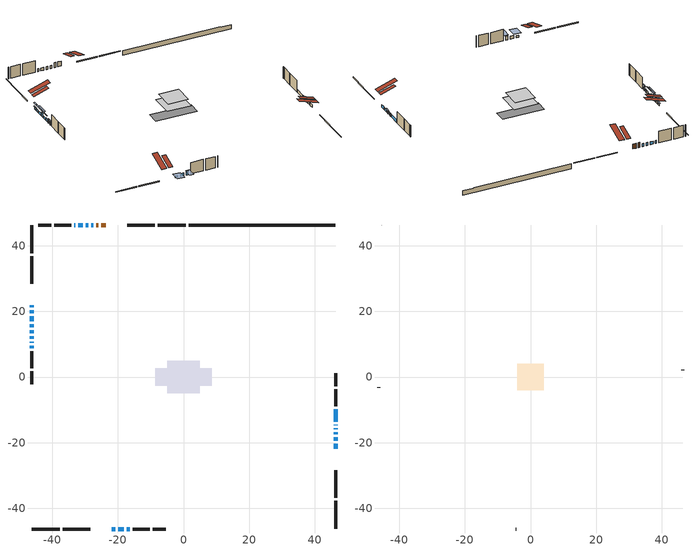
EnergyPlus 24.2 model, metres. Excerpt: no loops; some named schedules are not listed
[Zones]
conditioned space
 floor adiabatic (AdiabaticFloorConstruction): -4.91,-4.91 -4.91,4.91 4.91,4.91 4.91,-4.91 z2.9
 floor foundation (Slab1 construction): -8.55,-2.61 -8.55,2.61 8.55,2.61 8.55,-2.61 z-1.52
 wall outside (RimJoist1 construction): 0.73,46.31 -7.87,46.31 / -46.31,-46.31 -37.71,-46.31 / -46.31,46.31 -46.31,37.71 / 46.31,-46.31 46.31,-37.71 z0.46:0.76
 wall outside (RimJoist2 construction): -8.8,46.31 -17.17,46.31 / -36.78,-46.31 -28.41,-46.31 / -46.31,36.78 -46.31,28.41 / 46.31,-36.78 46.31,-28.41 z0.46:0.76
 wall outside (AdiabaticWallConstruction 1): -23.67,46.31 -25,46.31 / -25.92,46.31 -26.52,46.31 z0.46:2.49
 wall outside (AdiabaticWallConstruction): -21.91,-46.31 -20.74,-46.31 z0.46:1.25; -46.31,21.91 -46.31,21.2 z0.46:1.17; -46.31,20.27 -46.31,19.46 / -46.31,18.53 -46.31,17.01 / 46.31,-17.45 46.31,-16.86 z0.46:1.38; -46.31,16.08 -46.31,15.21 z0.46:2.09; -46.31,14.29 -46.31,13.29 z0.46:1.3; 46.31,-21.91 46.31,-20.32 / 46.31,-19.4 46.31,-18.38 / -27.45,46.31 -28.13,46.31 / -29.05,46.31 -29.82,46.31 / -19.82,-46.31 -18.28,-46.31 / -46.31,12.37 -46.31,11.6 / 46.31,-15.94 46.31,-15.66 / 46.31,-14.74 46.31,-14.56 / -46.31,10.67 -46.31,10.5 / 46.31,-13.64 46.31,-9.86 / -30.75,46.31 -32.01,46.31 / -32.94,46.31 -33.3,46.31 z0.46:1.68; -17.35,-46.31 -16.43,-46.31 z0.46:2.14; -46.31,9.57 -46.31,8.81 z0.46:1.83
 wall outside (Wall1 construction): -34.23,46.31 -39.44,46.31 / -15.51,-46.31 -10.29,-46.31 / -46.31,7.88 -46.31,2.67 / 46.31,-8.94 46.31,-3.72 z0.46:5.34
 wall outside (Wall2 construction): -40.37,46.31 -44.32,46.31 / -9.36,-46.31 -5.41,-46.31 / -46.31,1.74 -46.31,-2.22 / 46.31,-2.79 46.31,1.16 z0.46:5.34
 wall foundation (FoundationWall1 construction): 1.66,46.31,-1.52 1.66,46.31,0.46 41.85,46.31,0.46 41.85,46.31,0.29 46.31,46.31,0.29 46.31,46.31,-1.52
 window (WindowConstruction 16): -21.91,-46.31 -20.75,-46.31 z0.46:1.25
 window (WindowConstruction 5): -46.31,21.91 -46.31,21.2 z0.46:1.17
 window (WindowConstruction 6): -46.31,20.27 -46.31,19.46 z0.46:1.37
 window (WindowConstruction 7): -46.31,18.53 -46.31,17.01 z0.46:1.37
 window (WindowConstruction 8): -46.31,16.08 -46.31,15.21 z0.46:2.08
 window (WindowConstruction 9): -46.31,14.29 -46.31,13.3 z0.46:1.3
 window (WindowConstruction 10): 46.31,-21.91 46.31,-20.32 z0.46:1.68
 window (WindowConstruction 11): 46.31,-19.39 46.31,-18.38 z0.46:1.68
 window (WindowConstruction 12): -27.45,46.31 -28.12,46.31 z0.46:1.68
 window (WindowConstruction 17): 46.31,-17.45 46.31,-16.86 z0.46:1.37
 window (WindowConstruction 13): -29.05,46.31 -29.82,46.31 z0.46:1.68
 window (WindowConstruction 14): -19.82,-46.31 -18.28,-46.31 z0.46:1.68
 window (WindowConstruction 15): -46.31,12.37 -46.31,11.6 z0.46:1.68
 window (WindowConstruction 18): 46.31,-15.93 46.31,-15.66 z0.46:1.68
 window (WindowConstruction 19): 46.31,-14.73 46.31,-14.57 z0.46:1.68
 window (WindowConstruction 20): -46.31,10.67 -46.31,10.5 z0.46:1.68
 window (WindowConstruction): 46.31,-13.64 46.31,-9.86 z0.46:1.68
 window (WindowConstruction 1): -30.75,46.31 -32.01,46.31 z0.46:1.68
 window (WindowConstruction 2): -32.94,46.31 -33.3,46.31 z0.46:1.68
 window (WindowConstruction 3): -17.35,-46.31 -16.44,-46.31 z0.46:2.14
 window (WindowConstruction 4): -46.31,9.57 -46.31,8.81 z0.46:1.83
 door (Door): -23.67,46.31 -25,46.31 z0.46:2.49
 door (Door 1): -25.93,46.31 -26.52,46.31 z0.46:2.49
 ceiling adiabatic (AdiabaticFloorConstruction): 4.91,-4.91 4.91,4.91 -4.91,4.91 -4.91,-4.91 z2.9
 roof outside (Roof2 construction): -22.74,46.31,5.34 -22.74,40.23,7.36 -21.14,40.23,7.36 -21.14,46.31,5.34; -22.84,-46.31,5.34 -22.84,-40.23,7.36 -24.44,-40.23,7.36 -24.44,-46.31,5.34; -46.31,22.84,5.34 -40.23,22.84,7.36 -40.23,24.44,7.36 -46.31,24.44,5.34; 46.31,-22.84,5.34 40.23,-22.84,7.36 40.23,-24.44,7.36 46.31,-24.44,5.34
attic - vented
 floor to conditioned space (Floor1 construction Reversed): -4.11,-4.11 -4.11,4.11 4.11,4.11 4.11,-4.11 z5.34
 wall outside (Wall3 construction): -45.25,46.31 -45.38,46.31 / -4.48,-46.31 -4.35,-46.31 / -46.31,-3.15 -46.31,-3.28 / 46.31,2.09 46.31,2.22 z0.46:5.34
 roof outside (Roof1 construction): -20.21,46.31,5.34 -20.21,38.31,8 -18.1,38.31,8 -18.1,46.31,5.34; -25.37,-46.31,5.34 -25.37,-38.31,8 -27.48,-38.31,8 -27.48,-46.31,5.34; -46.31,25.37,5.34 -38.31,25.37,8 -38.31,27.48,8 -46.31,27.48,5.34; 46.31,-25.37,5.34 38.31,-25.37,8 38.31,-27.48,8 46.31,-27.48,5.34
shading: -19.83,-46.31 -22.82,-46.31 -22.82,-49.97 -19.83,-49.97 z2.16; -46.31,20.74 -46.31,22.37 -46.61,22.37 -46.61,20.74 z1.63; -46.31,17.63 -46.31,22.1 -46.61,22.1 -46.61,17.63 z3.2; -46.31,15.18 -46.31,20.36 -46.61,20.36 -46.61,15.18 z3.2; -46.31,13.39 -46.31,17.91 -46.61,17.91 -46.61,13.39 z3.91; -46.31,11.47 -46.31,16.11 -46.61,16.11 -46.61,11.47 z3.13; 46.31,-16.25 46.31,-18.06 46.61,-18.06 46.61,-16.25 z1.98; -16.14,-46.31 -17.65,-46.31 -17.65,-49.97 -16.14,-49.97 z2.44; -46.31,8.2 -46.31,10.18 -46.61,10.18 -46.61,8.2 z2.44
[Building]
Building 1: Terrain=Suburbs
[Site:Location]
Saint John AP_NB: Latitude {deg}=45.32; Longitude {deg}=-65.89; Time Zone {hr}=-4; Elevation {m}=109; Keep Site Location Information=Yes
[Site:GroundTemperature:Shallow]
1.82357, -0.0370019, -0.186003, 0.696932, 4.24142, 7.7694, 10.828, 12.7655, 12.9301, 11.3543, 8.37368, 4.95392
[Site:WaterMainsTemperature]
Calculation Method=Schedule; Temperature Schedule=mains temperature schedule
[Material] Roughness=Rough; Thermal Absorptance=0.9
Name | Thickness {m} | Conductivity {W/m-K} | Density {kg/m3} | Specific Heat {J/kg-K} | Solar Absorptance | Visible Absorptance
asphalt or fiberglass shingles | 0.00635 | 0.162714 | 1121.4 | 1465.45 | 0.4 | 0.4
ceiling stud and cavity | 0.1397 | 0.109885 | 65.682 | 1177.47 | 0.7 | 0.7
concrete 4.0 in. | 0.1016 | 1.803125 | 2242.8 | 837.4 | 0.7 | 0.7
concrete 8.0 in. | 0.2032 | 1.803125 | 2242.8 | 837.4 | 0.7 | 0.7
door material | 0.04445 | 0.188738 | 512.64 | 1214.23 | 0.7 | 0.7
door material 1 | 0.04445 | 0.0451087 | 512.64 | 1214.23 | 0.7 | 0.7
floor covering | 0.0127 | 0.0433444 | 54.468 | 1339.84 | 0.6 | 0.6
floor rigid ins; wall rigid ins | 0.512978 | 0.029427 | 32.04 | 1214.23 | 0.7 | 0.7
floor stud and cavity | 0.1397 | 1.75129 | 37.0049 | 1207.88 | 0.7 | 0.7
furniture material conditioned space 1 | 0.1524 | 0.115458 | 640.8 | 1214.23 | 0.6 | 0.6
gypsum board | 0.0127 | 0.160291 | 801 | 837.4 | 0.6 | 0.6
osb sheathing 0.5 in. | 0.0127 | 0.115458 | 512.64 | 1214.23 | 0.7 | 0.7
osb sheathing 0.75 in. | 0.01905 | 0.115458 | 512.64 | 1214.23 | 0.7 | 0.7
rim joist stud and cavity | 0.0508 | 0.177588 | 50.32683 | 1063.81 | 0.6 | 0.6
rim joist stud and cavity 1 | 0.0508 | 0.648972 | 50.32683 | 1063.81 | 0.6 | 0.6
roof stud and cavity | 0.2032 | 0.15944 | 78.34581 | 1123.46 | 0.7 | 0.7
slab rigid ins | 5.28523e-05 | 0.029427 | 32.04 | 1214.23 | 0.7 | 0.7
wall stud and cavity | 0.1397 | 0.0771773 | 139.0536 | 1170.24 | 0.7 | 0.7
wall stud and cavity 1 | 0.1397 | 0.0793383 | 139.0536 | 1170.24 | 0.7 | 0.7
wall stud and cavity 2 | 0.0889 | 6.1454 | 50.32683 | 1063.81 | 0.6 | 0.6
wall stud and cavity 3 | 0.0889 | 0.380278 | 52.3479 | 1209.89 | 0.7 | 0.7
wall stud and cavity 4 | 0.0889 | 0.391764 | 83.0341 | 1211.67 | 0.7 | 0.7
wood siding | 0.0254 | 0.102417 | 544.68 | 1172.36 | 0.4 | 0.4
wood siding 1 | 0.00254 | 0.102417 | 544.68 | 1172.36 | 0.4 | 0.4
wood siding 2; wood siding 3; wood siding 4 | 0.0254 | 0.102417 | 544.68 | 1172.36 | 0.7 | 0.7
[WindowMaterial:SimpleGlazingSystem]
Name | U-Factor {W/m2-K} | Solar Heat Gain Coefficient
WindowMaterial | 2.779381 | 0.66
WindowMaterial 1 | 5.28224 | 0.67
WindowMaterial 10 | 2.76973 | 0.64
WindowMaterial 11 | 5.57352 | 0.72
WindowMaterial 12 | 2.98209 | 0.6
WindowMaterial 13 | 3.06158 | 0.39
WindowMaterial 14 | 3.06839 | 0.27
WindowMaterial 2 | 2.77257 | 0.64
WindowMaterial 3 | 2.75724 | 0.6
WindowMaterial 4 | 2.76689 | 0.63
WindowMaterial 5 | 2.77768 | 0.66
WindowMaterial 6 | 2.76916 | 0.63
WindowMaterial 7 | 2.09916 | 0.49
WindowMaterial 8 | 3.04398 | 0.47
WindowMaterial 9 | 2.74475 | 0.57
[Construction]
AdiabaticFloorConstruction: floor stud and cavity, floor rigid ins, osb sheathing 0.75 in., floor covering
AdiabaticWallConstruction: wood siding 3, wall rigid ins, wall stud and cavity 3, gypsum board
AdiabaticWallConstruction 1: wood siding 4, wall rigid ins, wall stud and cavity 3, gypsum board
Door: door material
Door 1: door material 1
Floor1 construction Reversed: gypsum board, ceiling stud and cavity
FoundationWall1 construction: concrete 8.0 in.
furniture construction conditioned space 1: furniture material conditioned space 1
PartitionWallConstruction: gypsum board, wall stud and cavity 4, gypsum board
RimJoist1 construction: wood siding 2, rim joist stud and cavity
RimJoist2 construction: wood siding 2, rim joist stud and cavity 1
Roof1 construction: asphalt or fiberglass shingles
Roof2 construction: asphalt or fiberglass shingles, osb sheathing 0.75 in., roof stud and cavity, gypsum board
Slab1 construction: slab rigid ins, concrete 4.0 in.
Wall1 construction: wood siding, osb sheathing 0.5 in., wall stud and cavity, gypsum board
Wall2 construction: wood siding, osb sheathing 0.5 in., wall stud and cavity 1, gypsum board
Wall3 construction: wood siding 1, wall stud and cavity 2
WindowConstruction; WindowConstruction 1; WindowConstruction 3: WindowMaterial
WindowConstruction 10: WindowMaterial 7
WindowConstruction 11: WindowMaterial 8
WindowConstruction 12: WindowMaterial 9
WindowConstruction 13; WindowConstruction 14; WindowConstruction 15: WindowMaterial 10
WindowConstruction 16: WindowMaterial 11
WindowConstruction 17: WindowMaterial 12
WindowConstruction 18: WindowMaterial 13
WindowConstruction 19; WindowConstruction 20: WindowMaterial 14
WindowConstruction 2: WindowMaterial 1
WindowConstruction 4: WindowMaterial 2
WindowConstruction 5: WindowMaterial 3
WindowConstruction 6: WindowMaterial 4
WindowConstruction 7; WindowConstruction 8: WindowMaterial 5
WindowConstruction 9: WindowMaterial 6
[Zone] Multiplier=1; Part of Total Floor Area=Yes
Name | Volume {m3}
attic - vented | 29.2024
conditioned space | 710.7
[Space]
Name | Zone | Volume {m3}
attic - vented 1 | attic - vented | 29.2024
conditioned space 1 | conditioned space | 710.7
[ZoneInfiltration:EffectiveLeakageArea]
infil attic - vented 1: Zone or Space=attic - vented 1; Schedule=Always On Discrete; Effective Air Leakage Area {cm2}=2380.94; Stack Coefficient=0.000524557; Wind Coefficient=1.54745e-05
[ZoneMixing]
whole house fan mix: Zone or Space=attic - vented; Schedule=Always On Continuous; Design Flow Rate Calculation Method=Flow/Zone; Design Flow Rate {m3/s}=0; Source Zone or Space=conditioned space
[SurfaceProperty:ExposedFoundationPerimeter]
Slab1: Exposed Perimeter Calculation Method=TotalExposedPerimeter; Total Exposed Perimeter {m}=44.654
[InternalMass] Zone or ZoneList=conditioned space; Space or SpaceList=conditioned space 1
Name | Construction | Surface Area {m2}
furniture mass conditioned space 1 | furniture construction conditioned space 1 | 74.2399
partition wall mass | PartitionWallConstruction | 185.6
[Lights]
interior lighting: Zone or ZoneList or Space or SpaceList=conditioned space 1; Schedule=interior lighting schedule; Design Level Calculation Method=LightingLevel; Lighting Level {W}=343.2; Return Air Fraction=0; Fraction Radiant=0.6; Fraction Visible=0.2; Fraction Replaceable=1
[People]
occupants: Zone or ZoneList or Space or SpaceList=conditioned space 1; Number of People Schedule=occupants schedule; Number of People Calculation Method=People; Number of People=3; Fraction Radiant=0.314171; Sensible Heat Fraction=0.56303; Activity Level Schedule=occupants activity schedule; Carbon Dioxide Generation Rate {m3/s-W}=0; Enable ASHRAE 55 Comfort Warnings=No; Mean Radiant Temperature Calculation Type=EnclosureAveraged
[ElectricEquipment] Zone or ZoneList or Space or SpaceList=conditioned space 1; Design Level Calculation Method=EquipmentLevel
Name | Schedule | Design Level {W} | Fraction Latent | Fraction Radiant | Fraction Lost
clothes dryer | clothes dryer schedule | 140.772 | 0.015 | 0.081 | 0.85
clothes washer | clothes washer schedule | 32.1985 | 0.03 | 0.162 | 0.7
cooking range | cooking range schedule | 215.147 | 0.08 | 0.432 | 0.2
dishwasher | dishwasher schedule | 66.8632 | 0.3 | 0.18 | 0.4
fridge | fridge schedule | 72.9452 | 0 | 0.6 | 0
mech vent house fan | mech vent house fan schedule | 0 | 0 | 0 | 1
mech vent house fan cfis | mech vent house fan cfis schedule | 0 | 0 | 0 | 0
misc plug loads | misc plug loads schedule | 494.7 | 0.045 | 0.513 | 0.1
whole house fan | Always On Discrete | 0 | 0 | 0 | 1
[OtherEquipment] Zone or ZoneList or Space or SpaceList=conditioned space 1; Design Level Calculation Method=EquipmentLevel
Name | Fuel Type | Schedule | Design Level {W} | Fraction Latent | Fraction Radiant | Fraction Lost
clothes dryer 1 | Electricity | clothes dryer schedule | 0 | 0.015 | 0.081 | 0.85
cooking range 1 | Electricity | cooking range schedule | 0 | 0.08 | 0.432 | 0.2
general water use latent | None | general water use schedule | 62.594 | 1 | 0 | 0
general water use sensible | None | general water use schedule | -61.6891 | 0 | 0.6 | 0
mech vent house fan latent load | None | Always On Discrete | 0 | 1 | 0 | 0
mech vent house fan sensible load | None | Always On Discrete | 0 | 0 | 0 | 0
water heater energy adjustment1 | Electricity | Always On Discrete | 0.01 | 0 | 0 | 1
[ZoneInfiltration:DesignFlowRate] Zone or ZoneList or Space or SpaceList=conditioned space 1; Schedule=Always On Discrete; Design Flow Rate Calculation Method=Flow/Zone; Design Flow Rate {m3/s}=0
infil flow; natural vent flow; whole house fan flow
[Foundation:Kiva]
Foundation Kiva 1: Initial Indoor Air Temperature {C}=18; Wall Height Above Grade {m}=0.460004; Wall Depth Below Slab {m}=0.2032
[Foundation:Kiva:Settings]
Soil Conductivity {W/m-K}=0.849921; Soil Density {kg/m3}=1842.3; Soil Specific Heat {J/kg-K}=418.7; Ground Solar Absorptivity=0.9; Ground Thermal Absorptivity=0.9; Ground Surface Roughness {m}=0.03; Far-Field Width {m}=40; Deep-Ground Boundary Condition=ZeroFlux; Deep-Ground Depth {m}=40; Minimum Cell Dimension {m}=0.2; Maximum Cell Growth Coefficient=3; Simulation Timestep=Timestep
[Exterior:Lights]
exterior lighting: Schedule=exterior lighting schedule; Design Level {W}=75.6
[Schedule:Constant]
Name | Hourly Value
Always On Continuous; mech vent house fan schedule; mech vent house fan cfis schedule; Always On Discrete | 1
occupants activity schedule | 117.228
fridge schedule | 0
[Schedule:Week:Daily]
interior lighting schedule Week Rule - Jan1-Jan27: interior lighting schedule day, interior lighting schedule day, interior lighting schedule day, interior lighting schedule day, interior lighting schedule day, interior lighting schedule day, interior lighting schedule day, interior lighting schedule default day, interior lighting schedule default day, interior lighting schedule default day, interior lighting schedule default day, interior lighting schedule default day
interior lighting schedule Week Rule - Jan28-Feb3: interior lighting schedule day, interior lighting schedule day, interior lighting schedule day, interior lighting schedule day, interior lighting schedule day 1, interior lighting schedule day 1, interior lighting schedule day 1, interior lighting schedule default day, interior lighting schedule default day, interior lighting schedule default day, interior lighting schedule default day, interior lighting schedule default day
interior lighting schedule Week Rule - Feb4-Feb24: interior lighting schedule day 1, interior lighting schedule day 1, interior lighting schedule day 1, interior lighting schedule day 1, interior lighting schedule day 1, interior lighting schedule day 1, interior lighting schedule day 1, interior lighting schedule default day, interior lighting schedule default day, interior lighting schedule default day, interior lighting schedule default day, interior lighting schedule default day
interior lighting schedule Week Rule - Feb25-Mar3: interior lighting schedule day 1, interior lighting schedule day 1, interior lighting schedule day 1, interior lighting schedule day 1, interior lighting schedule day 2, interior lighting schedule day 2, interior lighting schedule day 2, interior lighting schedule default day, interior lighting schedule default day, interior lighting schedule default day, interior lighting schedule default day, interior lighting schedule default day
interior lighting schedule Week Rule - Mar4-Mar31: interior lighting schedule day 2, interior lighting schedule day 2, interior lighting schedule day 2, interior lighting schedule day 2, interior lighting schedule day 2, interior lighting schedule day 2, interior lighting schedule day 2, interior lighting schedule default day, interior lighting schedule default day, interior lighting schedule default day, interior lighting schedule default day, interior lighting schedule default day
interior lighting schedule Week Rule - Apr1-Apr28: interior lighting schedule day 3, interior lighting schedule day 3, interior lighting schedule day 3, interior lighting schedule day 3, interior lighting schedule day 3, interior lighting schedule day 3, interior lighting schedule day 3, interior lighting schedule default day, interior lighting schedule default day, interior lighting schedule default day, interior lighting schedule default day, interior lighting schedule default day
interior lighting schedule Week Rule - Apr29-May5: interior lighting schedule day 3, interior lighting schedule day 3, interior lighting schedule day 4, interior lighting schedule day 4, interior lighting schedule day 4, interior lighting schedule day 4, interior lighting schedule day 4, interior lighting schedule default day, interior lighting schedule default day, interior lighting schedule default day, interior lighting schedule default day, interior lighting schedule default day
interior lighting schedule Week Rule - May6-May26: interior lighting schedule day 4, interior lighting schedule day 4, interior lighting schedule day 4, interior lighting schedule day 4, interior lighting schedule day 4, interior lighting schedule day 4, interior lighting schedule day 4, interior lighting schedule default day, interior lighting schedule default day, interior lighting schedule default day, interior lighting schedule default day, interior lighting schedule default day
interior lighting schedule Week Rule - May27-Jun2: interior lighting schedule day 4, interior lighting schedule day 4, interior lighting schedule day 4, interior lighting schedule day 4, interior lighting schedule day 4, interior lighting schedule day 5, interior lighting schedule day 5, interior lighting schedule default day, interior lighting schedule default day, interior lighting schedule default day, interior lighting schedule default day, interior lighting schedule default day
interior lighting schedule Week Rule - Jun3-Jun30: interior lighting schedule day 5, interior lighting schedule day 5, interior lighting schedule day 5, interior lighting schedule day 5, interior lighting schedule day 5, interior lighting schedule day 5, interior lighting schedule day 5, interior lighting schedule default day, interior lighting schedule default day, interior lighting schedule default day, interior lighting schedule default day, interior lighting schedule default day
interior lighting schedule Week Rule - Jul1-Jul28: interior lighting schedule day 6, interior lighting schedule day 6, interior lighting schedule day 6, interior lighting schedule day 6, interior lighting schedule day 6, interior lighting schedule day 6, interior lighting schedule day 6, interior lighting schedule default day, interior lighting schedule default day, interior lighting schedule default day, interior lighting schedule default day, interior lighting schedule default day
interior lighting schedule Week Rule - Jul29-Aug4: interior lighting schedule day 6, interior lighting schedule day 6, interior lighting schedule day 6, interior lighting schedule day 7, interior lighting schedule day 7, interior lighting schedule day 7, interior lighting schedule day 7, interior lighting schedule default day, interior lighting schedule default day, interior lighting schedule default day, interior lighting schedule default day, interior lighting schedule default day
interior lighting schedule Week Rule - Aug5-Aug25: interior lighting schedule day 7, interior lighting schedule day 7, interior lighting schedule day 7, interior lighting schedule day 7, interior lighting schedule day 7, interior lighting schedule day 7, interior lighting schedule day 7, interior lighting schedule default day, interior lighting schedule default day, interior lighting schedule default day, interior lighting schedule default day, interior lighting schedule default day
interior lighting schedule Week Rule - Aug26-Sep1: interior lighting schedule day 7, interior lighting schedule day 7, interior lighting schedule day 7, interior lighting schedule day 7, interior lighting schedule day 7, interior lighting schedule day 7, interior lighting schedule day 8, interior lighting schedule default day, interior lighting schedule default day, interior lighting schedule default day, interior lighting schedule default day, interior lighting schedule default day
interior lighting schedule Week Rule - Sep2-Sep29: interior lighting schedule day 8, interior lighting schedule day 8, interior lighting schedule day 8, interior lighting schedule day 8, interior lighting schedule day 8, interior lighting schedule day 8, interior lighting schedule day 8, interior lighting schedule default day, interior lighting schedule default day, interior lighting schedule default day, interior lighting schedule default day, interior lighting schedule default day
interior lighting schedule Week Rule - Sep30-Oct6: interior lighting schedule day 8, interior lighting schedule day 9, interior lighting schedule day 9, interior lighting schedule day 9, interior lighting schedule day 9, interior lighting schedule day 9, interior lighting schedule day 9, interior lighting schedule default day, interior lighting schedule default day, interior lighting schedule default day, interior lighting schedule default day, interior lighting schedule default day
interior lighting schedule Week Rule - Oct7-Oct27: interior lighting schedule day 9, interior lighting schedule day 9, interior lighting schedule day 9, interior lighting schedule day 9, interior lighting schedule day 9, interior lighting schedule day 9, interior lighting schedule day 9, interior lighting schedule default day, interior lighting schedule default day, interior lighting schedule default day, interior lighting schedule default day, interior lighting schedule default day
interior lighting schedule Week Rule - Oct28-Nov3: interior lighting schedule day 9, interior lighting schedule day 9, interior lighting schedule day 9, interior lighting schedule day 9, interior lighting schedule day 10, interior lighting schedule day 10, interior lighting schedule day 10, interior lighting schedule default day, interior lighting schedule default day, interior lighting schedule default day, interior lighting schedule default day, interior lighting schedule default day
interior lighting schedule Week Rule - Nov4-Nov24: interior lighting schedule day 10, interior lighting schedule day 10, interior lighting schedule day 10, interior lighting schedule day 10, interior lighting schedule day 10, interior lighting schedule day 10, interior lighting schedule day 10, interior lighting schedule default day, interior lighting schedule default day, interior lighting schedule default day, interior lighting schedule default day, interior lighting schedule default day
interior lighting schedule Week Rule - Nov25-Dec1: interior lighting schedule day 10, interior lighting schedule day 10, interior lighting schedule day 10, interior lighting schedule day 10, interior lighting schedule day 10, interior lighting schedule day 10, interior lighting schedule day 11, interior lighting schedule default day, interior lighting schedule default day, interior lighting schedule default day, interior lighting schedule default day, interior lighting schedule default day
interior lighting schedule Week Rule - Dec2-Dec31: interior lighting schedule day 11, interior lighting schedule day 11, interior lighting schedule day 11, interior lighting schedule day 11, interior lighting schedule day 11, interior lighting schedule day 11, interior lighting schedule day 11, interior lighting schedule default day, interior lighting schedule default day, interior lighting schedule default day, interior lighting schedule default day, interior lighting schedule default day
occupants schedule Week Rule - Jan1-Dec31: occupants schedule day, occupants schedule day, occupants schedule day, occupants schedule day, occupants schedule day, occupants schedule day, occupants schedule day, occupants schedule default day, occupants schedule default day, occupants schedule default day, occupants schedule default day, occupants schedule default day
clothes dryer schedule Week Rule - Jan1-Dec31: clothes dryer schedule day, clothes dryer schedule day, clothes dryer schedule day, clothes dryer schedule day, clothes dryer schedule day, clothes dryer schedule day, clothes dryer schedule day, clothes dryer schedule default day, clothes dryer schedule default day, clothes dryer schedule default day, clothes dryer schedule default day, clothes dryer schedule default day
clothes washer schedule Week Rule - Jan1-Dec31: clothes washer schedule day, clothes washer schedule day, clothes washer schedule day, clothes washer schedule day, clothes washer schedule day, clothes washer schedule day, clothes washer schedule day, clothes washer schedule default day, clothes washer schedule default day, clothes washer schedule default day, clothes washer schedule default day, clothes washer schedule default day
cooking range schedule Week Rule - Jan1-Dec31: cooking range schedule day, cooking range schedule day, cooking range schedule day, cooking range schedule day, cooking range schedule day, cooking range schedule day, cooking range schedule day, cooking range schedule default day, cooking range schedule default day, cooking range schedule default day, cooking range schedule default day, cooking range schedule default day
dishwasher schedule Week Rule - Jan1-Dec31: dishwasher schedule day, dishwasher schedule day, dishwasher schedule day, dishwasher schedule day, dishwasher schedule day, dishwasher schedule day, dishwasher schedule day, dishwasher schedule default day, dishwasher schedule default day, dishwasher schedule default day, dishwasher schedule default day, dishwasher schedule default day
misc plug loads schedule Week Rule - Jan1-Dec31: misc plug loads schedule day, misc plug loads schedule day, misc plug loads schedule day, misc plug loads schedule day, misc plug loads schedule day, misc plug loads schedule day, misc plug loads schedule day, misc plug loads schedule default day, misc plug loads schedule default day, misc plug loads schedule default day, misc plug loads schedule default day, misc plug loads schedule default day
general water use schedule Week Rule - Jan1-Dec31: general water use schedule day, general water use schedule day, general water use schedule day, general water use schedule day, general water use schedule day, general water use schedule day, general water use schedule day, general water use schedule default day, general water use schedule default day, general water use schedule default day, general water use schedule default day, general water use schedule default day
exterior lighting schedule Week Rule - Jan1-Jan27: exterior lighting schedule day, exterior lighting schedule day, exterior lighting schedule day, exterior lighting schedule day, exterior lighting schedule day, exterior lighting schedule day, exterior lighting schedule day, exterior lighting schedule default day, exterior lighting schedule default day, exterior lighting schedule default day, exterior lighting schedule default day, exterior lighting schedule default day
exterior lighting schedule Week Rule - Jan28-Feb3: exterior lighting schedule day, exterior lighting schedule day, exterior lighting schedule day, exterior lighting schedule day, exterior lighting schedule day 1, exterior lighting schedule day 1, exterior lighting schedule day 1, exterior lighting schedule default day, exterior lighting schedule default day, exterior lighting schedule default day, exterior lighting schedule default day, exterior lighting schedule default day
exterior lighting schedule Week Rule - Feb4-Feb24: exterior lighting schedule day 1, exterior lighting schedule day 1, exterior lighting schedule day 1, exterior lighting schedule day 1, exterior lighting schedule day 1, exterior lighting schedule day 1, exterior lighting schedule day 1, exterior lighting schedule default day, exterior lighting schedule default day, exterior lighting schedule default day, exterior lighting schedule default day, exterior lighting schedule default day
exterior lighting schedule Week Rule - Feb25-Mar3: exterior lighting schedule day 1, exterior lighting schedule day 1, exterior lighting schedule day 1, exterior lighting schedule day 1, exterior lighting schedule day 2, exterior lighting schedule day 2, exterior lighting schedule day 2, exterior lighting schedule default day, exterior lighting schedule default day, exterior lighting schedule default day, exterior lighting schedule default day, exterior lighting schedule default day
exterior lighting schedule Week Rule - Mar4-Mar31: exterior lighting schedule day 2, exterior lighting schedule day 2, exterior lighting schedule day 2, exterior lighting schedule day 2, exterior lighting schedule day 2, exterior lighting schedule day 2, exterior lighting schedule day 2, exterior lighting schedule default day, exterior lighting schedule default day, exterior lighting schedule default day, exterior lighting schedule default day, exterior lighting schedule default day
exterior lighting schedule Week Rule - Apr1-Apr28: exterior lighting schedule day 3, exterior lighting schedule day 3, exterior lighting schedule day 3, exterior lighting schedule day 3, exterior lighting schedule day 3, exterior lighting schedule day 3, exterior lighting schedule day 3, exterior lighting schedule default day, exterior lighting schedule default day, exterior lighting schedule default day, exterior lighting schedule default day, exterior lighting schedule default day
exterior lighting schedule Week Rule - Apr29-May5: exterior lighting schedule day 3, exterior lighting schedule day 3, exterior lighting schedule day 4, exterior lighting schedule day 4, exterior lighting schedule day 4, exterior lighting schedule day 4, exterior lighting schedule day 4, exterior lighting schedule default day, exterior lighting schedule default day, exterior lighting schedule default day, exterior lighting schedule default day, exterior lighting schedule default day
exterior lighting schedule Week Rule - May6-May26: exterior lighting schedule day 4, exterior lighting schedule day 4, exterior lighting schedule day 4, exterior lighting schedule day 4, exterior lighting schedule day 4, exterior lighting schedule day 4, exterior lighting schedule day 4, exterior lighting schedule default day, exterior lighting schedule default day, exterior lighting schedule default day, exterior lighting schedule default day, exterior lighting schedule default day
exterior lighting schedule Week Rule - May27-Jun2: exterior lighting schedule day 4, exterior lighting schedule day 4, exterior lighting schedule day 4, exterior lighting schedule day 4, exterior lighting schedule day 4, exterior lighting schedule day 5, exterior lighting schedule day 5, exterior lighting schedule default day, exterior lighting schedule default day, exterior lighting schedule default day, exterior lighting schedule default day, exterior lighting schedule default day
exterior lighting schedule Week Rule - Jun3-Jun30: exterior lighting schedule day 5, exterior lighting schedule day 5, exterior lighting schedule day 5, exterior lighting schedule day 5, exterior lighting schedule day 5, exterior lighting schedule day 5, exterior lighting schedule day 5, exterior lighting schedule default day, exterior lighting schedule default day, exterior lighting schedule default day, exterior lighting schedule default day, exterior lighting schedule default day
exterior lighting schedule Week Rule - Jul1-Jul28: exterior lighting schedule day 6, exterior lighting schedule day 6, exterior lighting schedule day 6, exterior lighting schedule day 6, exterior lighting schedule day 6, exterior lighting schedule day 6, exterior lighting schedule day 6, exterior lighting schedule default day, exterior lighting schedule default day, exterior lighting schedule default day, exterior lighting schedule default day, exterior lighting schedule default day
exterior lighting schedule Week Rule - Jul29-Aug4: exterior lighting schedule day 6, exterior lighting schedule day 6, exterior lighting schedule day 6, exterior lighting schedule day 7, exterior lighting schedule day 7, exterior lighting schedule day 7, exterior lighting schedule day 7, exterior lighting schedule default day, exterior lighting schedule default day, exterior lighting schedule default day, exterior lighting schedule default day, exterior lighting schedule default day
exterior lighting schedule Week Rule - Aug5-Aug25: exterior lighting schedule day 7, exterior lighting schedule day 7, exterior lighting schedule day 7, exterior lighting schedule day 7, exterior lighting schedule day 7, exterior lighting schedule day 7, exterior lighting schedule day 7, exterior lighting schedule default day, exterior lighting schedule default day, exterior lighting schedule default day, exterior lighting schedule default day, exterior lighting schedule default day
exterior lighting schedule Week Rule - Aug26-Sep1: exterior lighting schedule day 7, exterior lighting schedule day 7, exterior lighting schedule day 7, exterior lighting schedule day 7, exterior lighting schedule day 7, exterior lighting schedule day 7, exterior lighting schedule day 8, exterior lighting schedule default day, exterior lighting schedule default day, exterior lighting schedule default day, exterior lighting schedule default day, exterior lighting schedule default day
exterior lighting schedule Week Rule - Sep2-Sep29: exterior lighting schedule day 8, exterior lighting schedule day 8, exterior lighting schedule day 8, exterior lighting schedule day 8, exterior lighting schedule day 8, exterior lighting schedule day 8, exterior lighting schedule day 8, exterior lighting schedule default day, exterior lighting schedule default day, exterior lighting schedule default day, exterior lighting schedule default day, exterior lighting schedule default day
exterior lighting schedule Week Rule - Sep30-Oct6: exterior lighting schedule day 8, exterior lighting schedule day 9, exterior lighting schedule day 9, exterior lighting schedule day 9, exterior lighting schedule day 9, exterior lighting schedule day 9, exterior lighting schedule day 9, exterior lighting schedule default day, exterior lighting schedule default day, exterior lighting schedule default day, exterior lighting schedule default day, exterior lighting schedule default day
[Schedule:Year]
interior lighting schedule: interior lighting schedule Week Rule - Jan1-Jan27, 1, 1, 1, 27, interior lighting schedule Week Rule - Jan28-Feb3, 1, 28, 2, 3, interior lighting schedule Week Rule - Feb4-Feb24, 2, 4, 2, 24, interior lighting schedule Week Rule - Feb25-Mar3, 2, 25, 3, 3, interior lighting schedule Week Rule - Mar4-Mar31, 3, 4, 3, 31, interior lighting schedule Week Rule - Apr1-Apr28, 4, 1, 4, 28, interior lighting schedule Week Rule - Apr29-May5, 4, 29, 5, 5, interior lighting schedule Week Rule - May6-May26, 5, 6, 5, 26, interior lighting schedule Week Rule - May27-Jun2, 5, 27, 6, 2, interior lighting schedule Week Rule - Jun3-Jun30, 6, 3, 6, 30, interior lighting schedule Week Rule - Jul1-Jul28, 7, 1, 7, 28, interior lighting schedule Week Rule - Jul29-Aug4, 7, 29, 8, 4, interior lighting schedule Week Rule - Aug5-Aug25, 8, 5, 8, 25, interior lighting schedule Week Rule - Aug26-Sep1, 8, 26, 9, 1, interior lighting schedule Week Rule - Sep2-Sep29, 9, 2, 9, 29, interior lighting schedule Week Rule - Sep30-Oct6, 9, 30, 10, 6, interior lighting schedule Week Rule - Oct7-Oct27, 10, 7, 10, 27, interior lighting schedule Week Rule - Oct28-Nov3, 10, 28, 11, 3, interior lighting schedule Week Rule - Nov4-Nov24, 11, 4, 11, 24, interior lighting schedule Week Rule - Nov25-Dec1, 11, 25, 12, 1, interior lighting schedule Week Rule - Dec2-Dec31, 12, 2, 12, 31
occupants schedule: occupants schedule Week Rule - Jan1-Dec31, 1, 1, 12, 31
clothes dryer schedule: clothes dryer schedule Week Rule - Jan1-Dec31, 1, 1, 12, 31
clothes washer schedule: clothes washer schedule Week Rule - Jan1-Dec31, 1, 1, 12, 31
cooking range schedule: cooking range schedule Week Rule - Jan1-Dec31, 1, 1, 12, 31
dishwasher schedule: dishwasher schedule Week Rule - Jan1-Dec31, 1, 1, 12, 31
misc plug loads schedule: misc plug loads schedule Week Rule - Jan1-Dec31, 1, 1, 12, 31
general water use schedule: general water use schedule Week Rule - Jan1-Dec31, 1, 1, 12, 31
exterior lighting schedule: exterior lighting schedule Week Rule - Jan1-Jan27, 1, 1, 1, 27, exterior lighting schedule Week Rule - Jan28-Feb3, 1, 28, 2, 3, exterior lighting schedule Week Rule - Feb4-Feb24, 2, 4, 2, 24, exterior lighting schedule Week Rule - Feb25-Mar3, 2, 25, 3, 3, exterior lighting schedule Week Rule - Mar4-Mar31, 3, 4, 3, 31, exterior lighting schedule Week Rule - Apr1-Apr28, 4, 1, 4, 28, exterior lighting schedule Week Rule - Apr29-May5, 4, 29, 5, 5, exterior lighting schedule Week Rule - May6-May26, 5, 6, 5, 26, exterior lighting schedule Week Rule - May27-Jun2, 5, 27, 6, 2, exterior lighting schedule Week Rule - Jun3-Jun30, 6, 3, 6, 30, exterior lighting schedule Week Rule - Jul1-Jul28, 7, 1, 7, 28, exterior lighting schedule Week Rule - Jul29-Aug4, 7, 29, 8, 4, exterior lighting schedule Week Rule - Aug5-Aug25, 8, 5, 8, 25, exterior lighting schedule Week Rule - Aug26-Sep1, 8, 26, 9, 1, exterior lighting schedule Week Rule - Sep2-Sep29, 9, 2, 9, 29, exterior lighting schedule Week Rule - Sep30-Oct6, 9, 30, 10, 6, exterior lighting schedule Week Rule - Oct7-Oct27, 10, 7, 10, 27, exterior lighting schedule Week Rule - Oct28-Nov3, 10, 28, 11, 3, exterior lighting schedule Week Rule - Nov4-Nov24, 11, 4, 11, 24, exterior lighting schedule Week Rule - Nov25-Dec1, 11, 25, 12, 1, exterior lighting schedule Week Rule - Dec2-Dec31, 12, 2, 12, 31
[Schedule:Compact]
mains temperature schedule: Through: 01/01, For: AllDays, Until: 24:00, 6.42222, Through: 01/02, For: AllDays, Until: 24:00, 6.36056, Through: 01/03, For: AllDays, Until: 24:00, 6.3, Through: 01/04, For: AllDays, Until: 24:00, 6.24056, Through: 01/05, For: AllDays, Until: 24:00, 6.18167, Through: 01/06, For: AllDays, Until: 24:00, 6.12389, Through: 01/07, For: AllDays, Until: 24:00, 6.06722, Through: 01/08, For: AllDays, Until: 24:00, 6.01167, Through: 01/09, For: AllDays, Until: 24:00, 5.95722, Through: 01/10, For: AllDays, Until: 24:00, 5.90389, Through: 01/11, For: AllDays, Until: 24:00, 5.85111, Through: 01/12, For: AllDays, Until: 24:00, 5.8, Through: 01/13, For: AllDays, Until: 24:00, 5.74944, Through: 01/14, For: AllDays, Until: 24:00, 5.70056, Through: 01/15, For: AllDays, Until: 24:00, 5.65278, Through: 01/16, For: AllDays, Until: 24:00, 5.60556, Through: 01/17, For: AllDays, Until: 24:00, 5.56, Through: 01/18, For: AllDays, Until: 24:00, 5.51556, Through: 01/19, For: AllDays, Until: 24:00, 5.47222, Through: 01/20, For: AllDays, Until: 24:00, 5.43, Through: 01/21, For: AllDays, Until: 24:00, 5.38944, Through: 01/22, For: AllDays, Until: 24:00, 5.34944, Through: 01/23, For: AllDays, Until: 24:00, 5.31111, Through: 01/24, For: AllDays, Until: 24:00, 5.27389, Through: 01/25, For: AllDays, Until: 24:00, 5.23833, Through: 01/26, For: AllDays, Until: 24:00, 5.20333, Through: 01/27, For: AllDays, Until: 24:00, 5.17, Through: 01/28, For: AllDays, Until: 24:00, 5.13833, Through: 01/29, For: AllDays, Until: 24:00, 5.10722, Through: 01/30, For: AllDays, Until: 24:00, 5.07833, Through: 01/31, For: AllDays, Until: 24:00, 5.05, Through: 02/01, For: AllDays, Until: 24:00, 5.02333, Through: 02/02, For: AllDays, Until: 24:00, 4.99778, Through: 02/03, For: AllDays, Until: 24:00, 4.97389, Through: 02/04, For: AllDays, Until: 24:00, 4.95111, Through: 02/05, For: AllDays, Until: 24:00, 4.92944, Through: 02/06, For: AllDays, Until: 24:00, 4.90944, Through: 02/07, For: AllDays, Until: 24:00, 4.89111, Through: 02/08, For: AllDays, Until: 24:00, 4.87389, Through: 02/09, For: AllDays, Until: 24:00, 4.85778, Through: 02/10, For: AllDays, Until: 24:00, 4.84333, Through: 02/11, For: AllDays, Until: 24:00, 4.83, Through: 02/12, For: AllDays, Until: 24:00, 4.81833, Through: 02/13, For: AllDays, Until: 24:00, 4.80833, Through: 02/14, For: AllDays, Until: 24:00, 4.79944, Through: 02/15, For: AllDays, Until: 24:00, 4.79167, Through: 02/16, For: AllDays, Until: 24:00, 4.78556, Through: 02/17, For: AllDays, Until: 24:00, 4.78111, Through: 02/18, For: AllDays, Until: 24:00, 4.77778, Through: 02/19, For: AllDays, Until: 24:00, 4.77556, Through: 02/20, For: AllDays, Until: 24:00, 4.775, Through: 02/21, For: AllDays, Until: 24:00, 4.77611, Through: 02/22, For: AllDays, Until: 24:00, 4.77833, Through: 02/23, For: AllDays, Until: 24:00, 4.78222, Through: 02/24, For: AllDays, Until: 24:00, 4.78778, Through: 02/25, For: AllDays, Until: 24:00, 4.79389, Through: 02/26, For: AllDays, Until: 24:00, 4.80222, Through: 02/27, For: AllDays, Until: 24:00, 4.81167, Through: 02/28, For: AllDays, Until: 24:00, 4.82222, Through: 03/01, For: AllDays, Until: 24:00, 4.83444, Through: 03/02, For: AllDays, Until: 24:00, 4.84833, Through: 03/03, For: AllDays, Until: 24:00, 4.86278, Through: 03/04, For: AllDays, Until: 24:00, 4.87944, Through: 03/05, For: AllDays, Until: 24:00, 4.89722, Through: 03/06, For: AllDays, Until: 24:00, 4.91611, Through: 03/07, For: AllDays, Until: 24:00, 4.93667, Through: 03/08, For: AllDays, Until: 24:00, 4.95833, Through: 03/09, For: AllDays, Until: 24:00, 4.98167, Through: 03/10, For: AllDays, Until: 24:00, 5.00611, Through: 03/11, For: AllDays, Until: 24:00, 5.03222, Through: 03/12, For: AllDays, Until: 24:00, 5.05944, Through: 03/13, For: AllDays, Until: 24:00, 5.08778, Through: 03/14, For: AllDays, Until: 24:00, 5.11778, Through: 03/15, For: AllDays, Until: 24:00, 5.14889, Through: 03/16, For: AllDays, Until: 24:00, 5.18167, Through: 03/17, For: AllDays, Until: 24:00, 5.21556, Through: 03/18, For: AllDays, Until: 24:00, 5.25056, Through: 03/19, For: AllDays, Until: 24:00, 5.28667, Through: 03/20, For: AllDays, Until: 24:00, 5.32444, Through: 03/21, For: AllDays, Until: 24:00, 5.36333, Through: 03/22, For: AllDays, Until: 24:00, 5.40333, Through: 03/23, For: AllDays, Until: 24:00, 5.44444, Through: 03/24, For: AllDays, Until: 24:00, 5.48722, Through: 03/25, For: AllDays, Until: 24:00, 5.53056, Through: 03/26, For: AllDays, Until: 24:00, 5.57556, Through: 03/27, For: AllDays, Until: 24:00, 5.62167, Through: 03/28, For: AllDays, Until: 24:00, 5.66889, Through: 03/29, For: AllDays, Until: 24:00, 5.71722, Through: 03/30, For: AllDays, Until: 24:00, 5.76667, Through: 03/31, For: AllDays, Until: 24:00, 5.81722, Through: 04/01, For: AllDays, Until: 24:00, 5.86889, Through: 04/02, For: AllDays, Until: 24:00, 5.92222, Through: 04/03, For: AllDays, Until: 24:00, 5.97611, Through: 04/04, For: AllDays, Until: 24:00, 6.03056, Through: 04/05, For: AllDays, Until: 24:00, 6.08667, Through: 04/06, For: AllDays, Until: 24:00, 6.14389, Through: 04/07, For: AllDays, Until: 24:00, 6.20167, Through: 04/08, For: AllDays, Until: 24:00, 6.26056, Through: 04/09, For: AllDays, Until: 24:00, 6.32056, Through: 04/10, For: AllDays, Until: 24:00, 6.38167, Through: 04/11, For: AllDays, Until: 24:00, 6.44333, Through: 04/12, For: AllDays, Until: 24:00, 6.50611, Through: 04/13, For: AllDays, Until: 24:00, 6.57, Through: 04/14, For: AllDays, Until: 24:00, 6.63444, Through: 04/15, For: AllDays, Until: 24:00, 6.7, Through: 04/16, For: AllDays, Until: 24:00, 6.76611, Through: 04/17, For: AllDays, Until: 24:00, 6.83333, Through: 04/18, For: AllDays, Until: 24:00, 6.90111, Through: 04/19, For: AllDays, Until: 24:00, 6.97, Through: 04/20, For: AllDays, Until: 24:00, 7.03944, Through: 04/21, For: AllDays, Until: 24:00, 7.10944, Through: 04/22, For: AllDays, Until: 24:00, 7.18056, Through: 04/23, For: AllDays, Until: 24:00, 7.25167, Through: 04/24, For: AllDays, Until: 24:00, 7.32389, Through: 04/25, For: AllDays, Until: 24:00, 7.39722, Through: 04/26, For: AllDays, Until: 24:00, 7.47056, Through: 04/27, For: AllDays, Until: 24:00, 7.545, Through: 04/28, For: AllDays, Until: 24:00, 7.61944, Through: 04/29, For: AllDays, Until: 24:00, 7.695, Through: 04/30, For: AllDays, Until: 24:00, 7.77056, Through: 05/01, For: AllDays, Until: 24:00, 7.84722, Through: 05/02, For: AllDays, Until: 24:00, 7.92389, Through: 05/03, For: AllDays, Until: 24:00, 8.00111, Through: 05/04, For: AllDays, Until: 24:00, 8.07944, Through: 05/05, For: AllDays, Until: 24:00, 8.15722, Through: 05/06, For: AllDays, Until: 24:00, 8.23611, Through: 05/07, For: AllDays, Until: 24:00, 8.315, Through: 05/08, For: AllDays, Until: 24:00, 8.39444, Through: 05/09, For: AllDays, Until: 24:00, 8.47444, Through: 05/10, For: AllDays, Until: 24:00, 8.55444, Through: 05/11, For: AllDays, Until: 24:00, 8.635, Through: 05/12, For: AllDays, Until: 24:00, 8.71556, Through: 05/13, For: AllDays, Until: 24:00, 8.79611, Through: 05/14, For: AllDays, Until: 24:00, 8.87722, Through: 05/15, For: AllDays, Until: 24:00, 8.95889, Through: 05/16, For: AllDays, Until: 24:00, 9.04, Through: 05/17, For: AllDays, Until: 24:00, 9.12167, Through: 05/18, For: AllDays, Until: 24:00, 9.20333, Through: 05/19, For: AllDays, Until: 24:00, 9.28556, Through: 05/20, For: AllDays, Until: 24:00, 9.36722, Through: 05/21, For: AllDays, Until: 24:00, 9.44944, Through: 05/22, For: AllDays, Until: 24:00, 9.53111, Through: 05/23, For: AllDays, Until: 24:00, 9.61333, Through: 05/24, For: AllDays, Until: 24:00, 9.695, Through: 05/25, For: AllDays, Until: 24:00, 9.77722, Through: 05/26, For: AllDays, Until: 24:00, 9.85889, Through: 05/27, For: AllDays, Until: 24:00, 9.94056, Through: 05/28, For: AllDays, Until: 24:00, 10.0222, Through: 05/29, For: AllDays, Until: 24:00, 10.1039, Through: 05/30, For: AllDays, Until: 24:00, 10.185, Through: 05/31, For: AllDays, Until: 24:00, 10.2661, Through: 06/01, For: AllDays, Until: 24:00, 10.3472, Through: 06/02, For: AllDays, Until: 24:00, 10.4278, Through: 06/03, For: AllDays, Until: 24:00, 10.5083, Through: 06/04, For: AllDays, Until: 24:00, 10.5883, Through: 06/05, For: AllDays, Until: 24:00, 10.6683, Through: 06/06, For: AllDays, Until: 24:00, 10.7478, Through: 06/07, For: AllDays, Until: 24:00, 10.8267, Through: 06/08, For: AllDays, Until: 24:00, 10.9056, Through: 06/09, For: AllDays, Until: 24:00, 10.9839, Through: 06/10, For: AllDays, Until: 24:00, 11.0617, Through: 06/11, For: AllDays, Until: 24:00, 11.1394, Through: 06/12, For: AllDays, Until: 24:00, 11.2161, Through: 06/13, For: AllDays, Until: 24:00, 11.2928, Through: 06/14, For: AllDays, Until: 24:00, 11.3689, Through: 06/15, For: AllDays, Until: 24:00, 11.4444, Through: 06/16, For: AllDays, Until: 24:00, 11.5189, Through: 06/17, For: AllDays, Until: 24:00, 11.5933, Through: 06/18, For: AllDays, Until: 24:00, 11.6672, Through: 06/19, For: AllDays, Until: 24:00, 11.74, Through: 06/20, For: AllDays, Until: 24:00, 11.8128, Through: 06/21, For: AllDays, Until: 24:00, 11.8844, Through: 06/22, For: AllDays, Until: 24:00, 11.9556, Through: 06/23, For: AllDays, Until: 24:00, 12.0256, Through: 06/24, For: AllDays, Until: 24:00, 12.095, Through: 06/25, For: AllDays, Until: 24:00, 12.1639, Through: 06/26, For: AllDays, Until: 24:00, 12.2322, Through: 06/27, For: AllDays, Until: 24:00, 12.2994, Through: 06/28, For: AllDays, Until: 24:00, 12.3656, Through: 06/29, For: AllDays, Until: 24:00, 12.4311, Through: 06/30, For: AllDays, Until: 24:00, 12.4961, Through: 07/01, For: AllDays, Until: 24:00, 12.56, Through: 07/02, For: AllDays, Until: 24:00, 12.6228, Through: 07/03, For: AllDays, Until: 24:00, 12.685, Through: 07/04, For: AllDays, Until: 24:00, 12.7461, Through: 07/05, For: AllDays, Until: 24:00, 12.8061, Through: 07/06, For: AllDays, Until: 24:00, 12.8656, Through: 07/07, For: AllDays, Until: 24:00, 12.9239, Through: 07/08, For: AllDays, Until: 24:00, 12.9811, Through: 07/09, For: AllDays, Until: 24:00, 13.0372, Through: 07/10, For: AllDays, Until: 24:00, 13.0922, Through: 07/11, For: AllDays, Until: 24:00, 13.1467, Through: 07/12, For: AllDays, Until: 24:00, 13.1994, Through: 07/13, For: AllDays, Until: 24:00, 13.2517, Through: 07/14, For: AllDays, Until: 24:00, 13.3022, Through: 07/15, For: AllDays, Until: 24:00, 13.3522, Through: 07/16, For: AllDays, Until: 24:00, 13.4006, Through: 07/17, For: AllDays, Until: 24:00, 13.4483, Through: 07/18, For: AllDays, Until: 24:00, 13.4944, Through: 07/19, For: AllDays, Until: 24:00, 13.5394, Through: 07/20, For: AllDays, Until: 24:00, 13.5833, Through: 07/21, For: AllDays, Until: 24:00, 13.6261, Through: 07/22, For: AllDays, Until: 24:00, 13.6678, Through: 07/23, For: AllDays, Until: 24:00, 13.7083, Through: 07/24, For: AllDays, Until: 24:00, 13.7472, Through: 07/25, For: AllDays, Until: 24:00, 13.785, Through: 07/26, For: AllDays, Until: 24:00, 13.8217, Through: 07/27, For: AllDays, Until: 24:00, 13.8572, Through: 07/28, For: AllDays, Until: 24:00, 13.8911, Through: 07/29, For: AllDays, Until: 24:00, 13.9239, Through: 07/30, For: AllDays, Until: 24:00, 13.9556, Through: 07/31, For: AllDays, Until: 24:00, 13.9856, Through: 08/01, For: AllDays, Until: 24:00, 14.0144, Through: 08/02, For: AllDays, Until: 24:00, 14.0417, Through: 08/03, For: AllDays, Until: 24:00, 14.0678, Through: 08/04, For: AllDays, Until: 24:00, 14.0928, Through: 08/05, For: AllDays, Until: 24:00, 14.1161, Through: 08/06, For: AllDays, Until: 24:00, 14.1383, Through: 08/07, For: AllDays, Until: 24:00, 14.1594, Through: 08/08, For: AllDays, Until: 24:00, 14.1789, Through: 08/09, For: AllDays, Until: 24:00, 14.1967, Through: 08/10, For: AllDays, Until: 24:00, 14.2133, Through: 08/11, For: AllDays, Until: 24:00, 14.2283, Through: 08/12, For: AllDays, Until: 24:00, 14.2422, Through: 08/13, For: AllDays, Until: 24:00, 14.255, Through: 08/14, For: AllDays, Until: 24:00, 14.2661, Through: 08/15, For: AllDays, Until: 24:00, 14.2756, Through: 08/16, For: AllDays, Until: 24:00, 14.2839, Through: 08/17, For: AllDays, Until: 24:00, 14.2911, Through: 08/18, For: AllDays, Until: 24:00, 14.2967, Through: 08/19, For: AllDays, Until: 24:00, 14.3006, Through: 08/20, For: AllDays, Until: 24:00, 14.3033, Through: 08/21, For: AllDays, Until: 24:00, 14.3044, Through: 08/22, For: AllDays, Until: 24:00, 14.3044, Through: 08/23, For: AllDays, Until: 24:00, 14.3028, Through: 08/24, For: AllDays, Until: 24:00, 14.2994, Through: 08/25, For: AllDays, Until: 24:00, 14.295, Through: 08/26, For: AllDays, Until: 24:00, 14.2894, Through: 08/27, For: AllDays, Until: 24:00, 14.2822, Through: 08/28, For: AllDays, Until: 24:00, 14.2739, Through: 08/29, For: AllDays, Until: 24:00, 14.2633, Through: 08/30, For: AllDays, Until: 24:00, 14.2522, Through: 08/31, For: AllDays, Until: 24:00, 14.2394, Through: 09/01, For: AllDays, Until: 24:00, 14.225, Through: 09/02, For: AllDays, Until: 24:00, 14.2094, Through: 09/03, For: AllDays, Until: 24:00, 14.1928, Through: 09/04, For: AllDays, Until: 24:00, 14.1744, Through: 09/05, For: AllDays, Until: 24:00, 14.1544, Through: 09/06, For: AllDays, Until: 24:00, 14.1333, Through: 09/07, For: AllDays, Until: 24:00, 14.1111, Through: 09/08, For: AllDays, Until: 24:00, 14.0872, Through: 09/09, For: AllDays, Until: 24:00, 14.0622, Through: 09/10, For: AllDays, Until: 24:00, 14.0356, Through: 09/11, For: AllDays, Until: 24:00, 14.0078, Through: 09/12, For: AllDays, Until: 24:00, 13.9783, Through: 09/13, For: AllDays, Until: 24:00, 13.9483, Through: 09/14, For: AllDays, Until: 24:00, 13.9161, Through: 09/15, For: AllDays, Until: 24:00, 13.8833, Through: 09/16, For: AllDays, Until: 24:00, 13.8489, Through: 09/17, For: AllDays, Until: 24:00, 13.8133, Through: 09/18, For: AllDays, Until: 24:00, 13.7767, Through: 09/19, For: AllDays, Until: 24:00, 13.7383, Through: 09/20, For: AllDays, Until: 24:00, 13.6989, Through: 09/21, For: AllDays, Until: 24:00, 13.6583, Through: 09/22, For: AllDays, Until: 24:00, 13.6167, Through: 09/23, For: AllDays, Until: 24:00, 13.5733, Through: 09/24, For: AllDays, Until: 24:00, 13.5294, Through: 09/25, For: AllDays, Until: 24:00, 13.4839, Through: 09/26, For: AllDays, Until: 24:00, 13.4372, Through: 09/27, For: AllDays, Until: 24:00, 13.3894, Through: 09/28, For: AllDays, Until: 24:00, 13.3406, Through: 09/29, For: AllDays, Until: 24:00, 13.2906, Through: 09/30, For: AllDays, Until: 24:00, 13.2394, Through: 10/01, For: AllDays, Until: 24:00, 13.1872, Through: 10/02, For: AllDays, Until: 24:00, 13.1339, Through: 10/03, For: AllDays, Until: 24:00, 13.0794, Through: 10/04, For: AllDays, Until: 24:00, 13.0244, Through: 10/05, For: AllDays, Until: 24:00, 12.9678, Through: 10/06, For: AllDays, Until: 24:00, 12.9106, Through: 10/07, For: AllDays, Until: 24:00, 12.8517, Through: 10/08, For: AllDays, Until: 24:00, 12.7922, Through: 10/09, For: AllDays, Until: 24:00, 12.7322, Through: 10/10, For: AllDays, Until: 24:00, 12.6706, Through: 10/11, For: AllDays, Until: 24:00, 12.6083, Through: 10/12, For: AllDays, Until: 24:00, 12.545, Through: 10/13, For: AllDays, Until: 24:00, 12.4811, Through: 10/14, For: AllDays, Until: 24:00, 12.4161, Through: 10/15, For: AllDays, Until: 24:00, 12.3506, Through: 10/16, For: AllDays, Until: 24:00, 12.2839, Through: 10/17, For: AllDays, Until: 24:00, 12.2161, Through: 10/18, For: AllDays, Until: 24:00, 12.1483, Through: 10/19, For: AllDays, Until: 24:00, 12.0789, Through: 10/20, For: AllDays, Until: 24:00, 12.0094, Through: 10/21, For: AllDays, Until: 24:00, 11.9389, Through: 10/22, For: AllDays, Until: 24:00, 11.8678, Through: 10/23, For: AllDays, Until: 24:00, 11.7956, Through: 10/24, For: AllDays, Until: 24:00, 11.7233, Through: 10/25, For: AllDays, Until: 24:00, 11.65, Through: 10/26, For: AllDays, Until: 24:00, 11.5761, Through: 10/27, For: AllDays, Until: 24:00, 11.5017, Through: 10/28, For: AllDays, Until: 24:00, 11.4267, Through: 10/29, For: AllDays, Until: 24:00, 11.3511, Through: 10/30, For: AllDays, Until: 24:00, 11.275, Through: 10/31, For: AllDays, Until: 24:00, 11.1983, Through: 11/01, For: AllDays, Until: 24:00, 11.1217, Through: 11/02, For: AllDays, Until: 24:00, 11.0439, Through: 11/03, For: AllDays, Until: 24:00, 10.9661, Through: 11/04, For: AllDays, Until: 24:00, 10.8872, Through: 11/05, For: AllDays, Until: 24:00, 10.8083, Through: 11/06, For: AllDays, Until: 24:00, 10.7294, Through: 11/07, For: AllDays, Until: 24:00, 10.65, Through: 11/08, For: AllDays, Until: 24:00, 10.57, Through: 11/09, For: AllDays, Until: 24:00, 10.4894, Through: 11/10, For: AllDays, Until: 24:00, 10.4094, Through: 11/11, For: AllDays, Until: 24:00, 10.3283, Through: 11/12, For: AllDays, Until: 24:00, 10.2472, Through: 11/13, For: AllDays, Until: 24:00, 10.1661, Through: 11/14, For: AllDays, Until: 24:00, 10.085, Through: 11/15, For: AllDays, Until: 24:00, 10.0033, Through: 11/16, For: AllDays, Until: 24:00, 9.92167, Through: 11/17, For: AllDays, Until: 24:00, 9.84, Through: 11/18, For: AllDays, Until: 24:00, 9.75778, Through: 11/19, For: AllDays, Until: 24:00, 9.67611, Through: 11/20, For: AllDays, Until: 24:00, 9.59389, Through: 11/21, For: AllDays, Until: 24:00, 9.51222, Through: 11/22, For: AllDays, Until: 24:00, 9.43, Through: 11/23, For: AllDays, Until: 24:00, 9.34833, Through: 11/24, For: AllDays, Until: 24:00, 9.26611, Through: 11/25, For: AllDays, Until: 24:00, 9.18444, Through: 11/26, For: AllDays, Until: 24:00, 9.10278, Through: 11/27, For: AllDays, Until: 24:00, 9.02111, Through: 11/28, For: AllDays, Until: 24:00, 8.94, Through: 11/29, For: AllDays, Until: 24:00, 8.85833, Through: 11/30, For: AllDays, Until: 24:00, 8.77722, Through: 12/01, For: AllDays, Until: 24:00, 8.69667, Through: 12/02, For: AllDays, Until: 24:00, 8.61611, Through: 12/03, For: AllDays, Until: 24:00, 8.53556, Through: 12/04, For: AllDays, Until: 24:00, 8.45556, Through: 12/05, For: AllDays, Until: 24:00, 8.37611, Through: 12/06, For: AllDays, Until: 24:00, 8.29667, Through: 12/07, For: AllDays, Until: 24:00, 8.21778, Through: 12/08, For: AllDays, Until: 24:00, 8.13944, Through: 12/09, For: AllDays, Until: 24:00, 8.06111, Through: 12/10, For: AllDays, Until: 24:00, 7.98333, Through: 12/11, For: AllDays, Until: 24:00, 7.90611, Through: 12/12, For: AllDays, Until: 24:00, 7.82944, Through: 12/13, For: AllDays, Until: 24:00, 7.75333, Through: 12/14, For: AllDays, Until: 24:00, 7.67722, Through: 12/15, For: AllDays, Until: 24:00, 7.60222, Through: 12/16, For: AllDays, Until: 24:00, 7.52778, Through: 12/17, For: AllDays, Until: 24:00, 7.45333, Through: 12/18, For: AllDays, Until: 24:00, 7.38, Through: 12/19, For: AllDays, Until: 24:00, 7.30722, Through: 12/20, For: AllDays, Until: 24:00, 7.235, Through: 12/21, For: AllDays, Until: 24:00, 7.16389, Through: 12/22, For: AllDays, Until: 24:00, 7.09333, Through: 12/23, For: AllDays, Until: 24:00, 7.02333, Through: 12/24, For: AllDays, Until: 24:00, 6.95389, Through: 12/25, For: AllDays, Until: 24:00, 6.88556, Through: 12/26, For: AllDays, Until: 24:00, 6.81778, Through: 12/27, For: AllDays, Until: 24:00, 6.75056, Through: 12/28, For: AllDays, Until: 24:00, 6.685, Through: 12/29, For: AllDays, Until: 24:00, 6.61944, Through: 12/30, For: AllDays, Until: 24:00, 6.555, Through: 12/31, For: AllDays, Until: 24:00, 6.49167
